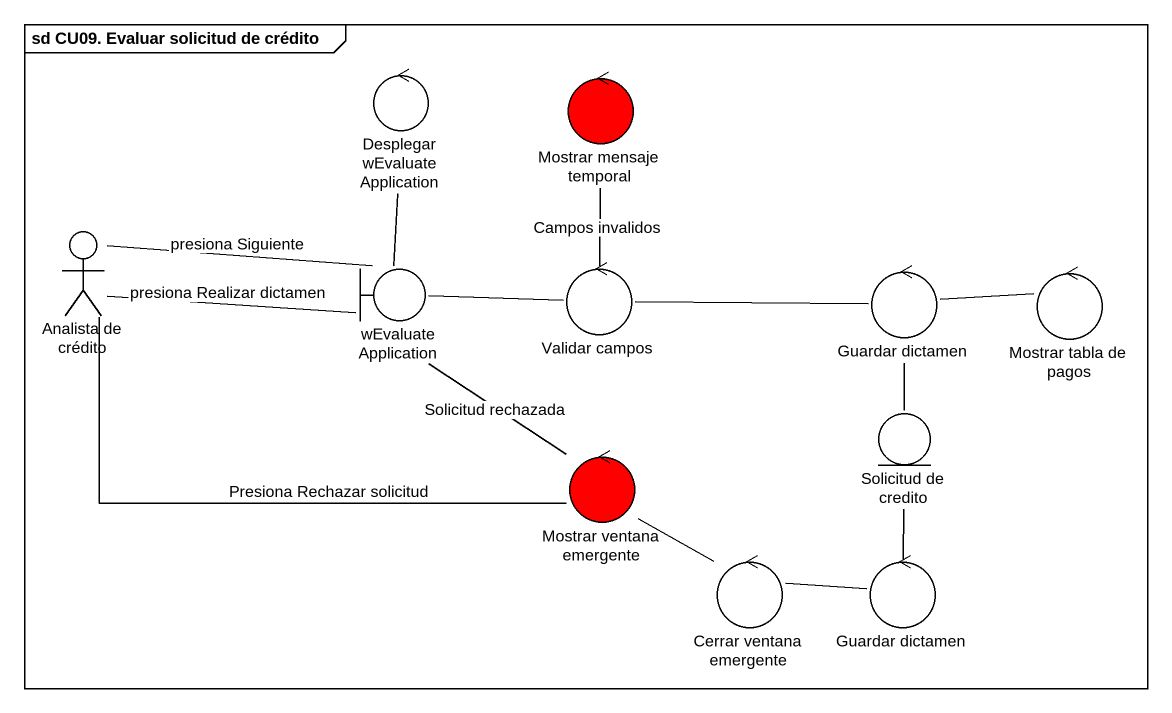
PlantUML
@startuml
mainframe sd CU09. Evaluar solicitud de crédito
control "Desplegar wEvaluateApplication" as Desplegar
control "Mostrar mensaje temporal" as Mostrar_mensaje_temporal #FF0000
actor "Analista de crédito" as Analista_de_crédito
boundary wEvaluateApplication
control "Validar campos" as Validar_campos
control "Guardar dictamen" as Guardar_dictamen
control "Mostrar tabla de pagos" as Mostrar_tabla_de_pagos
entity "Solicitud de credito" as Solicitud_de_credito
control "Mostrar ventana emergente" as Mostrar_ventana_emergente #FF0000
control "Cerrar ventana emergente" as Cerrar_ventana_emergente
control "Guardar dictamen" as Guardar_dictamen_2
Desplegar -- wEvaluateApplication
Analista_de_crédito -right- wEvaluateApplication : presiona Siguiente
Analista_de_crédito -right- wEvaluateApplication : presiona Realizar dictamen
Analista_de_crédito -right- Mostrar_ventana_emergente : Presiona Rechazar solicitud
wEvaluateApplication -right- Validar_campos
wEvaluateApplication -- Mostrar_ventana_emergente : Solicitud rechazada
Validar_campos -up- Mostrar_mensaje_temporal : Campos invalidos
Validar_campos -right- Guardar_dictamen
Guardar_dictamen -right- Mostrar_tabla_de_pagos
Guardar_dictamen -- Solicitud_de_credito
Solicitud_de_credito -- Guardar_dictamen_2
Mostrar_ventana_emergente -- Cerrar_ventana_emergente
Guardar_dictamen_2 -left- Cerrar_ventana_emergente
@enduml
